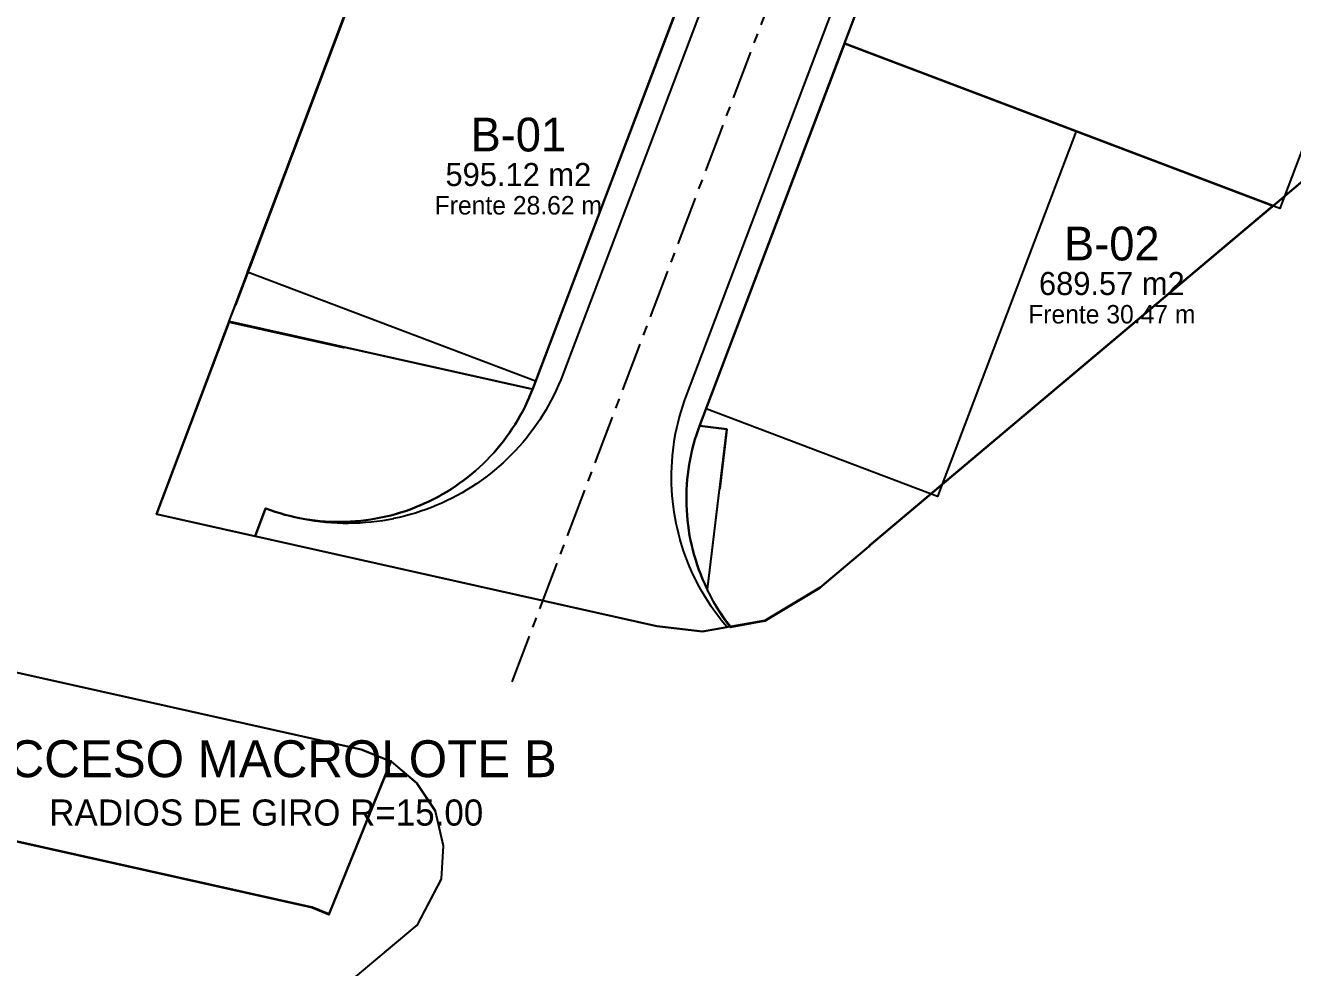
# Model space of a CAD drawing. Header units: metres. Extents: x 357856 to 358234, y 2285113 to 2285465.
# Drawn here: x 358038.5 to 358120.9, y 2285248.4 to 2285309.7 of the extents above; entities that cross this region are included whole.
import ezdxf
from ezdxf.enums import TextEntityAlignment as Align

# ---------------------------------------------------------------- set-up
doc = ezdxf.new("R2010")
doc.units = ezdxf.units.M
doc.linetypes.add('CENTER', pattern=[5.08, 3.175, -0.635, 0.635, -0.635])
for name, color, linetype in [('ACCESO', 1, 'Continuous'), ('BODEGA-HUELLA', 30, 'Continuous'), ('DONACION-AREA-VERDE', 3, 'Continuous'), ('LOTES', 2, 'Continuous'), ('POLIGONO', 5, 'Continuous'), ('TEXTO', 7, 'Continuous'), ('VIAL-ARROYO', 8, 'Continuous'), ('VIAL-DERECHO-VIA', 9, 'Continuous'), ('VIAL-EJE', 1, 'Continuous')]:
    doc.layers.add(name, color=color, linetype=linetype)

msp = doc.modelspace()

# ---------------------------------------------------------------- linework, layer by layer
at = {"layer": 'BODEGA-HUELLA'}
for points in [[(358102.384, 2285336.548), (358130.7, 2285325.818), (358120.07, 2285297.764), (358091.753, 2285308.495), (358102.384, 2285336.548)], [(358062.714, 2285319.499), (358081.467, 2285312.392), (358071.661, 2285286.516), (358052.908, 2285293.623), (358062.714, 2285319.499)], [(358091.753, 2285308.495), (358106.821, 2285302.785), (358097.812, 2285279.013), (358082.745, 2285284.723), (358091.753, 2285308.495)]]:
    msp.add_lwpolyline(points, close=True, dxfattribs=at)
at = {"layer": 'DONACION-AREA-VERDE'}
for points in [[(358047.004, 2285277.878), (358047.003, 2285277.877), (358047.003, 2285277.876), (358047.003, 2285277.875), (358047.003, 2285277.874), (358047.003, 2285277.873), (358047.004, 2285277.872), (358047.004, 2285277.871), (358047.004, 2285277.87), (358047.005, 2285277.869), (358047.006, 2285277.868), (358047.006, 2285277.867), (358047.007, 2285277.867), (358047.008, 2285277.866), (358047.009, 2285277.866), (358047.01, 2285277.865), (358047.011, 2285277.865), (358047.011, 2285277.865), (358047.011, 2285277.865), (358053.396, 2285276.438), (358053.397, 2285276.438), (358053.397, 2285276.438), (358053.398, 2285276.438), (358053.399, 2285276.438), (358053.4, 2285276.438), (358053.401, 2285276.438), (358053.402, 2285276.438), (358053.402, 2285276.439), (358053.403, 2285276.439), (358053.404, 2285276.439), (358053.405, 2285276.44), (358053.406, 2285276.441), (358053.406, 2285276.441), (358053.407, 2285276.442), (358053.407, 2285276.443), (358053.408, 2285276.444), (358053.408, 2285276.445), (358053.408, 2285276.445), (358053.408, 2285276.445), (358053.408, 2285276.446), (358053.409, 2285276.447), (358053.409, 2285276.447), (358054.087, 2285278.236), (358054.087, 2285278.237), (358054.087, 2285278.237), (358054.088, 2285278.238), (358054.088, 2285278.239), (358054.089, 2285278.24), (358054.09, 2285278.241), (358054.09, 2285278.241), (358054.091, 2285278.242), (358054.092, 2285278.242), (358054.093, 2285278.243), (358054.094, 2285278.243), (358054.095, 2285278.243), (358054.096, 2285278.243), (358054.097, 2285278.243), (358054.098, 2285278.243), (358054.099, 2285278.243), (358054.1, 2285278.243), (358054.1, 2285278.242), (358054.401, 2285278.133), (358054.401, 2285278.133), (358054.402, 2285278.132), (358054.402, 2285278.132), (358054.402, 2285278.132), (358054.402, 2285278.132), (358054.715, 2285278.027), (358054.715, 2285278.027), (358054.716, 2285278.027), (358054.716, 2285278.026), (358054.716, 2285278.026), (358054.716, 2285278.026), (358055.032, 2285277.928), (358055.032, 2285277.928), (358055.032, 2285277.928), (358055.032, 2285277.928), (358055.032, 2285277.928), (358055.032, 2285277.928), (358055.35, 2285277.838), (358055.351, 2285277.838), (358055.351, 2285277.838), (358055.351, 2285277.838), (358055.351, 2285277.838), (358055.351, 2285277.838), (358055.671, 2285277.755), (358055.671, 2285277.755), (358055.672, 2285277.755), (358055.672, 2285277.755), (358055.672, 2285277.755), (358055.672, 2285277.755), (358055.994, 2285277.681), (358055.994, 2285277.681), (358055.995, 2285277.681), (358055.995, 2285277.681), (358055.995, 2285277.681), (358055.995, 2285277.681), (358056.319, 2285277.614), (358056.319, 2285277.614), (358056.319, 2285277.614), (358056.319, 2285277.614), (358056.319, 2285277.614), (358056.319, 2285277.614), (358056.645, 2285277.555), (358056.645, 2285277.555), (358056.645, 2285277.555), (358056.645, 2285277.555), (358056.645, 2285277.555), (358056.645, 2285277.555), (358056.972, 2285277.505), (358056.972, 2285277.505), (358056.973, 2285277.505), (358056.973, 2285277.505), (358056.973, 2285277.505), (358056.973, 2285277.505), (358057.301, 2285277.462), (358057.301, 2285277.462), (358057.301, 2285277.462), (358057.301, 2285277.462), (358057.301, 2285277.462), (358057.301, 2285277.462), (358057.63, 2285277.427), (358057.63, 2285277.427), (358057.631, 2285277.427), (358057.631, 2285277.427), (358057.631, 2285277.427), (358057.631, 2285277.427), (358057.961, 2285277.401), (358057.961, 2285277.401), (358057.961, 2285277.401), (358057.961, 2285277.401), (358057.961, 2285277.401), (358057.961, 2285277.401), (358058.291, 2285277.383), (358058.292, 2285277.383), (358058.292, 2285277.383), (358058.292, 2285277.383), (358058.292, 2285277.383), (358058.292, 2285277.383), (358058.623, 2285277.372), (358058.623, 2285277.372), (358058.623, 2285277.372), (358058.623, 2285277.372), (358058.623, 2285277.372), (358058.623, 2285277.372), (358058.954, 2285277.37), (358058.954, 2285277.37), (358058.954, 2285277.37), (358058.954, 2285277.37), (358058.954, 2285277.37), (358058.955, 2285277.37), (358059.285, 2285277.376), (358059.285, 2285277.376), (358059.286, 2285277.376), (358059.286, 2285277.376), (358059.286, 2285277.376), (358059.286, 2285277.376), (358059.616, 2285277.39), (358059.616, 2285277.39), (358059.617, 2285277.39), (358059.617, 2285277.39), (358059.617, 2285277.39), (358059.617, 2285277.39), (358059.947, 2285277.413), (358059.947, 2285277.413), (358059.947, 2285277.413), (358059.947, 2285277.413), (358059.947, 2285277.413), (358059.947, 2285277.413), (358060.277, 2285277.443), (358060.277, 2285277.443), (358060.277, 2285277.443), (358060.277, 2285277.443), (358060.277, 2285277.443), (358060.277, 2285277.443), (358060.606, 2285277.482), (358060.606, 2285277.482), (358060.606, 2285277.482), (358060.606, 2285277.482), (358060.606, 2285277.482), (358060.606, 2285277.482), (358060.934, 2285277.528), (358060.934, 2285277.528), (358060.934, 2285277.528), (358060.934, 2285277.528), (358060.934, 2285277.528), (358060.934, 2285277.528), (358061.261, 2285277.583), (358061.261, 2285277.583), (358061.261, 2285277.583), (358061.261, 2285277.583), (358061.261, 2285277.583), (358061.261, 2285277.583), (358061.586, 2285277.645), (358061.586, 2285277.645), (358061.586, 2285277.645), (358061.587, 2285277.645), (358061.587, 2285277.645), (358061.587, 2285277.645), (358061.91, 2285277.716), (358061.91, 2285277.716), (358061.91, 2285277.716), (358061.91, 2285277.716), (358061.91, 2285277.716), (358061.91, 2285277.716), (358062.232, 2285277.794), (358062.232, 2285277.794), (358062.232, 2285277.794), (358062.232, 2285277.794), (358062.232, 2285277.794), (358062.232, 2285277.794), (358062.552, 2285277.881), (358062.552, 2285277.881), (358062.552, 2285277.881), (358062.552, 2285277.881), (358062.552, 2285277.881), (358062.552, 2285277.881), (358062.869, 2285277.975), (358062.869, 2285277.975), (358062.87, 2285277.975), (358062.87, 2285277.975), (358062.87, 2285277.975), (358062.87, 2285277.975), (358063.185, 2285278.077), (358063.185, 2285278.077), (358063.185, 2285278.077), (358063.185, 2285278.077), (358063.185, 2285278.077), (358063.185, 2285278.077), (358063.497, 2285278.186), (358063.497, 2285278.186), (358063.498, 2285278.186), (358063.498, 2285278.186), (358063.498, 2285278.186), (358063.498, 2285278.186), (358063.807, 2285278.304), (358063.807, 2285278.304), (358063.807, 2285278.304), (358063.808, 2285278.304), (358063.808, 2285278.304), (358063.808, 2285278.304), (358064.114, 2285278.428), (358064.114, 2285278.428), (358064.114, 2285278.429), (358064.114, 2285278.429), (358064.114, 2285278.429), (358064.115, 2285278.429), (358064.418, 2285278.561), (358064.418, 2285278.561), (358064.418, 2285278.561), (358064.418, 2285278.561), (358064.418, 2285278.561), (358064.418, 2285278.561), (358064.718, 2285278.7), (358064.718, 2285278.701), (358064.719, 2285278.701), (358064.719, 2285278.701), (358064.719, 2285278.701), (358064.719, 2285278.701), (358065.015, 2285278.848), (358065.015, 2285278.848), (358065.015, 2285278.848), (358065.015, 2285278.848), (358065.016, 2285278.848), (358065.016, 2285278.848), (358065.308, 2285279.002), (358065.308, 2285279.002), (358065.309, 2285279.002), (358065.309, 2285279.002), (358065.309, 2285279.002), (358065.309, 2285279.002), (358065.598, 2285279.163), (358065.598, 2285279.163), (358065.598, 2285279.164), (358065.598, 2285279.164), (358065.598, 2285279.164), (358065.598, 2285279.164), (358065.883, 2285279.332), (358065.883, 2285279.332), (358065.883, 2285279.332), (358065.883, 2285279.332), (358065.883, 2285279.332), (358065.883, 2285279.332), (358066.164, 2285279.507), (358066.164, 2285279.507), (358066.164, 2285279.508), (358066.164, 2285279.508), (358066.164, 2285279.508), (358066.164, 2285279.508), (358066.441, 2285279.69), (358066.441, 2285279.69), (358066.441, 2285279.69), (358066.441, 2285279.69), (358066.441, 2285279.69), (358066.441, 2285279.69), (358066.713, 2285279.879), (358066.713, 2285279.879), (358066.713, 2285279.879), (358066.713, 2285279.879), (358066.713, 2285279.879), (358066.713, 2285279.879), (358066.98, 2285280.074), (358066.98, 2285280.074), (358066.98, 2285280.075), (358066.98, 2285280.075), (358066.98, 2285280.075), (358066.981, 2285280.075), (358067.243, 2285280.277), (358067.243, 2285280.277), (358067.243, 2285280.277), (358067.243, 2285280.277), (358067.243, 2285280.277), (358067.243, 2285280.277), (358067.5, 2285280.485), (358067.5, 2285280.485), (358067.5, 2285280.485), (358067.5, 2285280.485), (358067.5, 2285280.485), (358067.5, 2285280.486), (358067.752, 2285280.7), (358067.752, 2285280.7), (358067.753, 2285280.7), (358067.753, 2285280.7), (358067.753, 2285280.7), (358067.753, 2285280.7), (358067.999, 2285280.921), (358067.999, 2285280.921), (358067.999, 2285280.921), (358068, 2285280.921), (358068, 2285280.921), (358068, 2285280.921), (358068.241, 2285281.148), (358068.241, 2285281.148), (358068.241, 2285281.148), (358068.241, 2285281.148), (358068.241, 2285281.148), (358068.241, 2285281.148), (358068.476, 2285281.381), (358068.476, 2285281.381), (358068.477, 2285281.381), (358068.477, 2285281.381), (358068.477, 2285281.381), (358068.477, 2285281.381), (358068.706, 2285281.619), (358068.706, 2285281.619), (358068.707, 2285281.619), (358068.707, 2285281.619), (358068.707, 2285281.619), (358068.707, 2285281.62), (358068.93, 2285281.863), (358068.93, 2285281.863), (358068.931, 2285281.863), (358068.931, 2285281.864), (358068.931, 2285281.864), (358068.931, 2285281.864), (358069.148, 2285282.113), (358069.148, 2285282.113), (358069.149, 2285282.113), (358069.149, 2285282.113), (358069.149, 2285282.113), (358069.149, 2285282.113), (358069.36, 2285282.367), (358069.36, 2285282.368), (358069.36, 2285282.368), (358069.361, 2285282.368), (358069.361, 2285282.368), (358069.361, 2285282.368), (358069.566, 2285282.627), (358069.566, 2285282.627), (358069.566, 2285282.628), (358069.566, 2285282.628), (358069.566, 2285282.628), (358069.566, 2285282.628), (358069.765, 2285282.892), (358069.765, 2285282.892), (358069.765, 2285282.893), (358069.765, 2285282.893), (358069.765, 2285282.893), (358069.765, 2285282.893), (358069.957, 2285283.162), (358069.957, 2285283.162), (358069.958, 2285283.162), (358069.958, 2285283.162), (358069.958, 2285283.162), (358069.958, 2285283.162), (358070.143, 2285283.436), (358070.143, 2285283.436), (358070.143, 2285283.437), (358070.143, 2285283.437), (358070.143, 2285283.437), (358070.143, 2285283.437), (358070.322, 2285283.715), (358070.322, 2285283.715), (358070.322, 2285283.715), (358070.322, 2285283.715), (358070.322, 2285283.715), (358070.323, 2285283.716), (358070.494, 2285283.998), (358070.494, 2285283.998), (358070.495, 2285283.998), (358070.495, 2285283.999), (358070.495, 2285283.999), (358070.495, 2285283.999), (358070.659, 2285284.285), (358070.66, 2285284.285), (358070.66, 2285284.286), (358070.66, 2285284.286), (358070.66, 2285284.286), (358070.66, 2285284.286), (358070.818, 2285284.577), (358070.818, 2285284.577), (358070.818, 2285284.577), (358070.818, 2285284.577), (358070.818, 2285284.577), (358070.818, 2285284.577), (358070.968, 2285284.872), (358070.968, 2285284.872), (358070.969, 2285284.872), (358070.969, 2285284.872), (358070.969, 2285284.872), (358070.969, 2285284.872), (358071.112, 2285285.17), (358071.112, 2285285.17), (358071.112, 2285285.171), (358071.112, 2285285.171), (358071.112, 2285285.171), (358071.112, 2285285.171), (358071.248, 2285285.472), (358071.248, 2285285.472), (358071.248, 2285285.473), (358071.248, 2285285.473), (358071.248, 2285285.473), (358071.248, 2285285.473), (358071.377, 2285285.778), (358071.377, 2285285.778), (358071.377, 2285285.778), (358071.377, 2285285.778), (358071.377, 2285285.778), (358071.377, 2285285.778), (358071.457, 2285285.981), (358071.457, 2285285.982), (358071.457, 2285285.982), (358071.458, 2285285.983), (358071.458, 2285285.984), (358071.458, 2285285.985), (358071.458, 2285285.986), (358071.458, 2285285.987), (358071.457, 2285285.988), (358071.457, 2285285.989), (358071.457, 2285285.99), (358071.456, 2285285.99), (358071.456, 2285285.991), (358071.455, 2285285.992), (358071.455, 2285285.993), (358071.454, 2285285.993), (358071.453, 2285285.994), (358071.452, 2285285.994), (358071.451, 2285285.995), (358071.45, 2285285.995), (358071.45, 2285285.995), (358071.45, 2285285.995), (358051.732, 2285290.401), (358051.732, 2285290.401), (358051.732, 2285290.401), (358051.731, 2285290.401), (358051.73, 2285290.401), (358051.729, 2285290.401), (358051.728, 2285290.401), (358051.727, 2285290.401), (358051.726, 2285290.4), (358051.725, 2285290.4), (358051.724, 2285290.399), (358051.724, 2285290.399), (358051.723, 2285290.398), (358051.722, 2285290.397), (358051.722, 2285290.397), (358051.721, 2285290.396), (358051.721, 2285290.395), (358051.721, 2285290.395), (358051.72, 2285290.394), (358047.004, 2285277.878), (358047.004, 2285277.878), (358047.004, 2285277.878)], [(358082.833, 2285272.965), (358082.833, 2285272.964), (358082.834, 2285272.963), (358082.834, 2285272.963), (358082.835, 2285272.962), (358082.836, 2285272.961), (358082.837, 2285272.961), (358082.838, 2285272.96), (358082.839, 2285272.96), (358082.84, 2285272.96), (358082.841, 2285272.96), (358082.842, 2285272.96), (358082.843, 2285272.96), (358082.844, 2285272.96), (358082.844, 2285272.96), (358082.845, 2285272.961), (358082.846, 2285272.961), (358082.847, 2285272.962), (358082.848, 2285272.962), (358082.849, 2285272.963), (358082.849, 2285272.964), (358082.85, 2285272.964), (358082.85, 2285272.965), (358082.851, 2285272.966), (358082.851, 2285272.967), (358082.851, 2285272.968), (358082.851, 2285272.968), (358082.851, 2285272.969), (358084.103, 2285283.397), (358084.103, 2285283.398), (358084.103, 2285283.398), (358084.103, 2285283.399), (358084.103, 2285283.4), (358084.103, 2285283.401), (358084.102, 2285283.402), (358084.102, 2285283.403), (358084.102, 2285283.404), (358084.101, 2285283.405), (358084.1, 2285283.405), (358084.1, 2285283.406), (358084.099, 2285283.407), (358084.098, 2285283.407), (358084.097, 2285283.408), (358084.096, 2285283.408), (358084.095, 2285283.408), (358084.095, 2285283.409), (358084.094, 2285283.409), (358084.094, 2285283.409), (358082.336, 2285283.62), (358082.335, 2285283.62), (358082.335, 2285283.62), (358082.334, 2285283.62), (358082.333, 2285283.62), (358082.332, 2285283.62), (358082.331, 2285283.619), (358082.331, 2285283.619), (358082.33, 2285283.619), (358082.329, 2285283.618), (358082.328, 2285283.617), (358082.327, 2285283.617), (358082.327, 2285283.616), (358082.326, 2285283.615), (358082.326, 2285283.614), (358082.325, 2285283.614), (358082.325, 2285283.613), (358082.325, 2285283.613), (358082.23, 2285283.352), (358082.23, 2285283.352), (358082.23, 2285283.352), (358082.23, 2285283.352), (358082.23, 2285283.352), (358082.23, 2285283.352), (358082.124, 2285283.038), (358082.124, 2285283.038), (358082.124, 2285283.038), (358082.124, 2285283.038), (358082.124, 2285283.038), (358082.124, 2285283.038), (358082.026, 2285282.722), (358082.026, 2285282.722), (358082.026, 2285282.721), (358082.026, 2285282.721), (358082.026, 2285282.721), (358082.026, 2285282.721), (358081.935, 2285282.403), (358081.935, 2285282.403), (358081.935, 2285282.403), (358081.935, 2285282.403), (358081.935, 2285282.403), (358081.935, 2285282.402), (358081.853, 2285282.082), (358081.853, 2285282.082), (358081.853, 2285282.082), (358081.853, 2285282.082), (358081.853, 2285282.082), (358081.853, 2285282.082), (358081.778, 2285281.759), (358081.778, 2285281.759), (358081.778, 2285281.759), (358081.778, 2285281.759), (358081.778, 2285281.759), (358081.778, 2285281.759), (358081.711, 2285281.435), (358081.711, 2285281.435), (358081.711, 2285281.434), (358081.711, 2285281.434), (358081.711, 2285281.434), (358081.711, 2285281.434), (358081.653, 2285281.109), (358081.653, 2285281.109), (358081.653, 2285281.108), (358081.653, 2285281.108), (358081.653, 2285281.108), (358081.653, 2285281.108), (358081.602, 2285280.781), (358081.602, 2285280.781), (358081.602, 2285280.781), (358081.602, 2285280.781), (358081.602, 2285280.781), (358081.602, 2285280.781), (358081.559, 2285280.453), (358081.559, 2285280.453), (358081.559, 2285280.452), (358081.559, 2285280.452), (358081.559, 2285280.452), (358081.559, 2285280.452), (358081.525, 2285280.123), (358081.525, 2285280.123), (358081.525, 2285280.123), (358081.525, 2285280.123), (358081.525, 2285280.123), (358081.525, 2285280.123), (358081.498, 2285279.793), (358081.498, 2285279.793), (358081.498, 2285279.792), (358081.498, 2285279.792), (358081.498, 2285279.792), (358081.498, 2285279.792), (358081.48, 2285279.462), (358081.48, 2285279.462), (358081.48, 2285279.462), (358081.48, 2285279.462), (358081.48, 2285279.462), (358081.48, 2285279.461), (358081.47, 2285279.131), (358081.47, 2285279.131), (358081.47, 2285279.13), (358081.47, 2285279.13), (358081.47, 2285279.13), (358081.47, 2285279.13), (358081.468, 2285278.8), (358081.468, 2285278.799), (358081.468, 2285278.799), (358081.468, 2285278.799), (358081.468, 2285278.799), (358081.468, 2285278.799), (358081.474, 2285278.468), (358081.474, 2285278.468), (358081.474, 2285278.468), (358081.474, 2285278.468), (358081.474, 2285278.468), (358081.474, 2285278.468), (358081.488, 2285278.137), (358081.488, 2285278.137), (358081.488, 2285278.137), (358081.488, 2285278.137), (358081.488, 2285278.137), (358081.488, 2285278.137), (358081.51, 2285277.807), (358081.51, 2285277.807), (358081.51, 2285277.806), (358081.51, 2285277.806), (358081.51, 2285277.806), (358081.51, 2285277.806), (358081.54, 2285277.477), (358081.54, 2285277.477), (358081.54, 2285277.476), (358081.54, 2285277.476), (358081.54, 2285277.476), (358081.54, 2285277.476), (358081.579, 2285277.148), (358081.579, 2285277.148), (358081.579, 2285277.147), (358081.579, 2285277.147), (358081.579, 2285277.147), (358081.579, 2285277.147), (358081.625, 2285276.82), (358081.625, 2285276.819), (358081.625, 2285276.819), (358081.625, 2285276.819), (358081.625, 2285276.819), (358081.625, 2285276.819), (358081.68, 2285276.493), (358081.68, 2285276.493), (358081.68, 2285276.492), (358081.68, 2285276.492), (358081.68, 2285276.492), (358081.68, 2285276.492), (358081.742, 2285276.167), (358081.742, 2285276.167), (358081.743, 2285276.167), (358081.743, 2285276.167), (358081.743, 2285276.167), (358081.743, 2285276.167), (358081.813, 2285275.844), (358081.813, 2285275.844), (358081.813, 2285275.843), (358081.813, 2285275.843), (358081.813, 2285275.843), (358081.813, 2285275.843), (358081.891, 2285275.522), (358081.891, 2285275.522), (358081.892, 2285275.521), (358081.892, 2285275.521), (358081.892, 2285275.521), (358081.892, 2285275.521), (358081.978, 2285275.202), (358081.978, 2285275.202), (358081.978, 2285275.202), (358081.978, 2285275.201), (358081.978, 2285275.201), (358081.978, 2285275.201), (358082.072, 2285274.884), (358082.072, 2285274.884), (358082.072, 2285274.884), (358082.072, 2285274.884), (358082.072, 2285274.884), (358082.072, 2285274.884), (358082.174, 2285274.569), (358082.174, 2285274.569), (358082.174, 2285274.569), (358082.174, 2285274.569), (358082.174, 2285274.568), (358082.174, 2285274.568), (358082.284, 2285274.256), (358082.284, 2285274.256), (358082.284, 2285274.256), (358082.284, 2285274.256), (358082.284, 2285274.256), (358082.284, 2285274.256), (358082.401, 2285273.946), (358082.401, 2285273.946), (358082.401, 2285273.946), (358082.401, 2285273.946), (358082.401, 2285273.946), (358082.401, 2285273.946), (358082.526, 2285273.639), (358082.526, 2285273.639), (358082.526, 2285273.639), (358082.526, 2285273.639), (358082.526, 2285273.639), (358082.526, 2285273.639), (358082.658, 2285273.336), (358082.658, 2285273.336), (358082.658, 2285273.335), (358082.658, 2285273.335), (358082.658, 2285273.335), (358082.658, 2285273.335), (358082.798, 2285273.035), (358082.798, 2285273.035), (358082.798, 2285273.035), (358082.798, 2285273.035), (358082.798, 2285273.035), (358082.798, 2285273.035), (358082.832, 2285272.965), (358082.833, 2285272.965), (358082.833, 2285272.965)]]:
    msp.add_lwpolyline(points, close=True, dxfattribs=at)
msp.add_lwpolyline([(357939.289, 2285278.589), (358057.097, 2285252.278), (358057.098, 2285252.278), (358057.098, 2285252.278), (358057.099, 2285252.277), (358057.099, 2285252.277), (358057.1, 2285252.277), (358058.213, 2285251.826), (358058.213, 2285251.826), (358058.213, 2285251.826), (358058.214, 2285251.825), (358058.215, 2285251.825), (358058.216, 2285251.825), (358058.217, 2285251.825), (358058.218, 2285251.825), (358058.219, 2285251.825), (358058.22, 2285251.826), (358058.221, 2285251.826), (358058.222, 2285251.827), (358058.223, 2285251.827), (358058.223, 2285251.828), (358058.224, 2285251.828), (358058.225, 2285251.829), (358058.225, 2285251.83), (358058.226, 2285251.831), (358058.226, 2285251.831), (358058.226, 2285251.832), (358062.255, 2285261.765), (358062.255, 2285261.765), (358062.255, 2285261.766), (358062.255, 2285261.767), (358062.255, 2285261.768), (358062.255, 2285261.769), (358062.255, 2285261.77), (358062.255, 2285261.771), (358062.255, 2285261.772), (358062.255, 2285261.772), (358062.254, 2285261.773), (358062.254, 2285261.774), (358062.253, 2285261.775), (358062.253, 2285261.776), (358062.252, 2285261.776), (358062.251, 2285261.777), (358062.25, 2285261.778), (358062.25, 2285261.778), (358062.249, 2285261.778), (358062.249, 2285261.778), (358060.31, 2285262.565), (358060.31, 2285262.565), (358060.309, 2285262.565), (358060.309, 2285262.565), (358060.308, 2285262.565), (358060.308, 2285262.565), (357941.63, 2285289.07)], dxfattribs=at)
at = {"layer": 'LOTES'}
for points in [[(358102.38, 2285336.539), (358091.757, 2285308.504), (358091.757, 2285308.504), (358091.756, 2285308.503), (358091.756, 2285308.502), (358091.756, 2285308.501), (358091.756, 2285308.5), (358091.756, 2285308.499), (358091.756, 2285308.498), (358091.756, 2285308.497), (358091.757, 2285308.496), (358091.757, 2285308.495), (358091.758, 2285308.495), (358091.758, 2285308.494), (358091.759, 2285308.493), (358091.76, 2285308.492), (358091.761, 2285308.492), (358091.761, 2285308.491), (358091.762, 2285308.491), (358119.623, 2285297.934), (358119.624, 2285297.933), (358119.624, 2285297.933), (358119.625, 2285297.933), (358119.626, 2285297.933), (358119.627, 2285297.933), (358119.628, 2285297.933), (358119.629, 2285297.933), (358119.63, 2285297.934), (358119.631, 2285297.934), (358119.632, 2285297.935), (358119.633, 2285297.935), (358137.836, 2285313.271)], [(358062.684, 2285319.489), (358052.127, 2285291.474), (358052.126, 2285291.472), (358052.125, 2285291.47), (358052.124, 2285291.469), (358052.123, 2285291.467), (358052.122, 2285291.466), (358052.12, 2285291.465), (358052.119, 2285291.463), (358052.117, 2285291.463), (358052.115, 2285291.462), (358052.113, 2285291.461), (358052.111, 2285291.461), (358052.111, 2285291.461), (358052.11, 2285291.461), (358052.11, 2285291.461), (358052.108, 2285291.46), (358052.106, 2285291.46), (358052.104, 2285291.459), (358052.103, 2285291.458), (358052.101, 2285291.457), (358052.099, 2285291.457), (358052.097, 2285291.456), (358052.096, 2285291.455), (358052.094, 2285291.453), (358052.093, 2285291.452), (358052.091, 2285291.451), (358052.09, 2285291.45), (358052.088, 2285291.448), (358052.087, 2285291.447), (358052.086, 2285291.445), (358052.085, 2285291.443), (358052.084, 2285291.442), (358052.083, 2285291.44), (358052.082, 2285291.438), (358052.082, 2285291.437), (358052.081, 2285291.437), (358052.081, 2285291.437), (358052.081, 2285291.436), (358052.081, 2285291.435), (358051.7, 2285290.425), (358051.7, 2285290.424), (358051.7, 2285290.424), (358051.699, 2285290.424), (358051.699, 2285290.423), (358051.699, 2285290.423), (358051.699, 2285290.423), (358051.699, 2285290.422), (358051.699, 2285290.421), (358051.698, 2285290.42), (358051.698, 2285290.42), (358051.698, 2285290.419), (358051.698, 2285290.417), (358051.697, 2285290.415), (358051.697, 2285290.413), (358051.697, 2285290.411), (358051.697, 2285290.409), (358051.697, 2285290.407), (358051.697, 2285290.405), (358051.698, 2285290.403), (358051.698, 2285290.401), (358051.699, 2285290.399), (358051.699, 2285290.397), (358051.7, 2285290.396), (358051.701, 2285290.394), (358051.701, 2285290.392), (358051.702, 2285290.39), (358051.703, 2285290.388), (358051.705, 2285290.387), (358051.706, 2285290.385), (358051.707, 2285290.384), (358051.708, 2285290.382), (358051.71, 2285290.381), (358051.711, 2285290.379), (358051.713, 2285290.378), (358051.715, 2285290.377), (358051.716, 2285290.376), (358051.718, 2285290.375), (358051.72, 2285290.374), (358051.722, 2285290.373), (358051.724, 2285290.372), (358051.724, 2285290.372), (358051.725, 2285290.372), (358051.725, 2285290.372), (358051.726, 2285290.372), (358051.726, 2285290.372), (358051.727, 2285290.371), (358051.727, 2285290.371), (358051.727, 2285290.371), (358051.728, 2285290.371), (358051.728, 2285290.371), (358051.728, 2285290.371), (358051.729, 2285290.371), (358059.161, 2285288.71), (358059.162, 2285288.71), (358059.163, 2285288.71), (358059.163, 2285288.71), (358059.164, 2285288.71), (358059.165, 2285288.71), (358059.166, 2285288.709), (358059.168, 2285288.709), (358059.17, 2285288.709), (358059.172, 2285288.709), (358059.174, 2285288.709), (358059.176, 2285288.709), (358059.178, 2285288.71), (358059.18, 2285288.71), (358059.182, 2285288.711), (358059.184, 2285288.711), (358059.185, 2285288.712), (358059.187, 2285288.713), (358059.189, 2285288.714), (358059.191, 2285288.715), (358059.192, 2285288.716), (358059.194, 2285288.717), (358059.195, 2285288.718), (358059.197, 2285288.719), (358059.198, 2285288.72), (358059.2, 2285288.722), (358059.201, 2285288.723), (358059.202, 2285288.725), (358059.203, 2285288.726), (358059.204, 2285288.728), (358059.205, 2285288.728), (358059.206, 2285288.731), (358059.207, 2285288.732), (358059.209, 2285288.734), (358059.21, 2285288.735), (358059.212, 2285288.736), (358059.214, 2285288.737), (358059.216, 2285288.738), (358059.217, 2285288.738), (358059.219, 2285288.739), (358059.221, 2285288.739), (358059.223, 2285288.739), (358059.225, 2285288.738), (358059.227, 2285288.738), (358059.23, 2285288.737), (358059.304, 2285288.709), (358059.306, 2285288.708), (358071.445, 2285285.996), (358071.447, 2285285.996), (358071.449, 2285285.996), (358071.451, 2285285.996), (358071.453, 2285285.996), (358071.455, 2285285.997), (358071.457, 2285285.997), (358071.458, 2285285.998), (358071.46, 2285285.999), (358071.462, 2285286), (358071.463, 2285286.002), (358071.465, 2285286.003), (358071.466, 2285286.005), (358071.467, 2285286.007), (358071.468, 2285286.008), (358071.498, 2285286.086), (358071.498, 2285286.086), (358081.46, 2285312.374)], [(358052.273, 2285241.332), (358063.963, 2285251.141), (358063.963, 2285251.141), (358063.963, 2285251.141), (358063.963, 2285251.141), (358063.964, 2285251.141), (358063.964, 2285251.142), (358063.964, 2285251.142), (358063.965, 2285251.142), (358063.965, 2285251.143), (358063.966, 2285251.143), (358063.966, 2285251.144), (358063.967, 2285251.144), (358063.968, 2285251.146), (358063.969, 2285251.147), (358063.97, 2285251.149), (358063.971, 2285251.15), (358063.971, 2285251.15), (358063.971, 2285251.15), (358063.972, 2285251.151), (358063.972, 2285251.152), (358063.972, 2285251.152), (358063.972, 2285251.152), (358063.972, 2285251.152), (358063.973, 2285251.153), (358063.973, 2285251.153), (358063.973, 2285251.153), (358065.538, 2285254.129), (358065.538, 2285254.129), (358065.538, 2285254.13), (358065.538, 2285254.13), (358065.538, 2285254.13), (358065.538, 2285254.13), (358065.539, 2285254.131), (358065.539, 2285254.131), (358065.539, 2285254.132), (358065.54, 2285254.133), (358065.54, 2285254.133), (358065.54, 2285254.134), (358065.541, 2285254.136), (358065.541, 2285254.138), (358065.542, 2285254.14), (358065.542, 2285254.141), (358065.542, 2285254.141), (358065.542, 2285254.142), (358065.542, 2285254.143), (358065.542, 2285254.144), (358065.542, 2285254.144), (358065.542, 2285254.144), (358065.542, 2285254.145), (358065.542, 2285254.145), (358065.542, 2285254.145), (358065.542, 2285254.146), (358065.674, 2285256.287), (358065.674, 2285256.287), (358065.674, 2285256.288), (358065.674, 2285256.288), (358065.674, 2285256.288), (358065.674, 2285256.288), (358065.674, 2285256.289), (358065.674, 2285256.29), (358065.674, 2285256.291), (358065.674, 2285256.291), (358065.674, 2285256.291), (358065.674, 2285256.292), (358065.674, 2285256.294), (358065.674, 2285256.295), (358065.674, 2285256.295), (358065.674, 2285256.296), (358065.674, 2285256.297), (358065.673, 2285256.297), (358065.673, 2285256.298), (358065.673, 2285256.298), (358065.673, 2285256.298), (358065.673, 2285256.298), (358065.673, 2285256.299), (358065.673, 2285256.299), (358065.149, 2285258.561), (358065.149, 2285258.561), (358065.149, 2285258.561), (358065.149, 2285258.561), (358065.149, 2285258.562), (358065.149, 2285258.562), (358065.149, 2285258.562), (358065.148, 2285258.563), (358065.148, 2285258.564), (358065.148, 2285258.564), (358065.148, 2285258.564), (358065.148, 2285258.565), (358065.147, 2285258.567), (358065.146, 2285258.569), (358065.146, 2285258.57), (358065.145, 2285258.571), (358065.145, 2285258.571), (358065.145, 2285258.572), (358065.144, 2285258.572), (358065.144, 2285258.573), (358065.144, 2285258.573), (358065.144, 2285258.573), (358065.144, 2285258.574), (358065.144, 2285258.574), (358065.143, 2285258.574), (358065.143, 2285258.574), (358063.953, 2285260.359), (358063.953, 2285260.359), (358063.953, 2285260.36), (358063.953, 2285260.36), (358063.953, 2285260.36), (358063.952, 2285260.36), (358063.952, 2285260.361), (358063.952, 2285260.361), (358063.951, 2285260.362), (358063.951, 2285260.362), (358063.951, 2285260.362), (358063.95, 2285260.363), (358063.949, 2285260.365), (358063.948, 2285260.365), (358063.948, 2285260.365), (358063.948, 2285260.366), (358063.947, 2285260.366), (358063.947, 2285260.367), (358063.947, 2285260.367), (358063.946, 2285260.367), (358063.946, 2285260.367), (358063.946, 2285260.367), (358063.946, 2285260.368), (358063.946, 2285260.368), (358062.289, 2285261.788), (358062.289, 2285261.788), (358062.288, 2285261.788), (358062.288, 2285261.789), (358062.288, 2285261.789), (358062.288, 2285261.789), (358062.287, 2285261.789), (358062.287, 2285261.79), (358062.286, 2285261.79), (358062.285, 2285261.791), (358062.285, 2285261.791), (358062.284, 2285261.791), (358062.283, 2285261.792), (358062.281, 2285261.793), (358062.279, 2285261.794), (358062.277, 2285261.795), (358062.276, 2285261.796), (358062.274, 2285261.796), (358062.272, 2285261.797), (358062.27, 2285261.797), (358062.268, 2285261.797), (358062.266, 2285261.798), (358062.264, 2285261.798), (358062.262, 2285261.798), (358062.26, 2285261.798), (358062.258, 2285261.798), (358062.256, 2285261.797), (358062.254, 2285261.797), (358062.252, 2285261.796), (358062.25, 2285261.796), (358062.248, 2285261.795), (358062.246, 2285261.794), (358062.245, 2285261.794), (358062.243, 2285261.793), (358062.241, 2285261.792), (358062.239, 2285261.791), (358062.238, 2285261.789), (358062.236, 2285261.788), (358062.235, 2285261.787), (358062.233, 2285261.785), (358062.232, 2285261.784), (358062.231, 2285261.782), (358062.23, 2285261.781), (358062.229, 2285261.779), (358062.228, 2285261.777), (358062.227, 2285261.776), (358062.227, 2285261.776), (358062.227, 2285261.776), (358062.226, 2285261.775), (358062.226, 2285261.774), (358062.226, 2285261.774), (358062.226, 2285261.774), (358062.226, 2285261.774), (358062.226, 2285261.773), (358062.225, 2285261.773), (358062.225, 2285261.773), (358058.213, 2285251.88), (358058.212, 2285251.878), (358058.211, 2285251.876), (358058.21, 2285251.875), (358058.209, 2285251.873), (358058.207, 2285251.872), (358058.206, 2285251.871), (358058.204, 2285251.87), (358058.202, 2285251.869), (358058.2, 2285251.868), (358058.199, 2285251.868), (358058.197, 2285251.867), (358058.195, 2285251.867), (358058.193, 2285251.867), (358058.191, 2285251.868), (358058.189, 2285251.868), (358058.187, 2285251.869), (358057.111, 2285252.305), (358057.111, 2285252.305), (358057.111, 2285252.305), (358057.111, 2285252.305), (358057.11, 2285252.305), (358057.11, 2285252.305), (358057.11, 2285252.305), (358057.11, 2285252.306), (358057.109, 2285252.306), (358057.109, 2285252.306), (358057.109, 2285252.306), (358057.108, 2285252.306), (358057.108, 2285252.306), (358057.108, 2285252.306), (358057.108, 2285252.306), (358057.108, 2285252.306), (358057.107, 2285252.306), (358057.107, 2285252.306), (358057.107, 2285252.307), (358057.107, 2285252.307), (358057.106, 2285252.307), (358057.106, 2285252.307), (358057.106, 2285252.307), (358057.106, 2285252.307), (358057.105, 2285252.307), (358057.105, 2285252.307), (358057.105, 2285252.307), (358057.105, 2285252.307), (358057.104, 2285252.307), (358057.104, 2285252.307), (358057.104, 2285252.307), (358057.104, 2285252.307), (357975.214, 2285270.596)]]:
    msp.add_lwpolyline(points, dxfattribs=at)
msp.add_lwpolyline([(358084.344, 2285270.529), (358084.345, 2285270.529), (358084.345, 2285270.529), (358084.345, 2285270.529), (358084.345, 2285270.529), (358084.346, 2285270.529), (358084.346, 2285270.529), (358084.346, 2285270.529), (358086.58, 2285270.923), (358086.58, 2285270.923), (358086.58, 2285270.924), (358086.581, 2285270.924), (358086.581, 2285270.924), (358086.581, 2285270.924), (358086.581, 2285270.924), (358086.582, 2285270.924), (358086.583, 2285270.924), (358086.583, 2285270.924), (358086.584, 2285270.924), (358086.585, 2285270.925), (358086.586, 2285270.925), (358086.588, 2285270.926), (358086.59, 2285270.926), (358086.591, 2285270.927), (358086.591, 2285270.927), (358086.591, 2285270.927), (358086.592, 2285270.928), (358086.593, 2285270.928), (358086.593, 2285270.928), (358086.593, 2285270.928), (358086.593, 2285270.928), (358086.593, 2285270.928), (358086.594, 2285270.929), (358086.594, 2285270.929), (358090.167, 2285273.073), (358090.168, 2285273.073), (358090.168, 2285273.073), (358090.168, 2285273.073), (358090.168, 2285273.073), (358090.168, 2285273.073), (358090.168, 2285273.073), (358090.169, 2285273.074), (358090.17, 2285273.074), (358090.17, 2285273.075), (358090.17, 2285273.075), (358090.171, 2285273.075), (358090.171, 2285273.075), (358090.172, 2285273.076), (358090.172, 2285273.076), (358090.172, 2285273.076), (358090.172, 2285273.076), (358090.173, 2285273.076), (358090.173, 2285273.077), (358090.173, 2285273.077), (358093.368, 2285275.769), (358093.369, 2285275.769), (358093.37, 2285275.77), (358093.37, 2285275.77), (358093.37, 2285275.77), (358093.371, 2285275.771), (358093.372, 2285275.772), (358093.374, 2285275.774), (358093.375, 2285275.775), (358093.376, 2285275.777), (358093.377, 2285275.779), (358093.378, 2285275.78), (358093.379, 2285275.782), (358093.38, 2285275.784), (358093.38, 2285275.786), (358093.381, 2285275.788), (358093.382, 2285275.79), (358093.382, 2285275.792), (358093.382, 2285275.794), (358093.383, 2285275.795), (358093.383, 2285275.797), (358093.383, 2285275.799), (358093.383, 2285275.801), (358093.383, 2285275.803), (358093.382, 2285275.805), (358093.382, 2285275.806), (358093.382, 2285275.809), (358093.382, 2285275.811), (358093.382, 2285275.812), (358093.382, 2285275.814), (358093.383, 2285275.816), (358093.384, 2285275.818), (358093.384, 2285275.82), (358093.385, 2285275.821), (358093.386, 2285275.823), (358093.388, 2285275.824), (358093.389, 2285275.826), (358119.602, 2285297.91), (358119.604, 2285297.911), (358119.605, 2285297.912), (358119.606, 2285297.914), (358119.607, 2285297.916), (358119.608, 2285297.917), (358119.608, 2285297.919), (358119.609, 2285297.921), (358119.609, 2285297.923), (358119.609, 2285297.925), (358119.609, 2285297.927), (358119.609, 2285297.929), (358119.608, 2285297.931), (358119.607, 2285297.933), (358119.607, 2285297.935), (358119.606, 2285297.936), (358119.604, 2285297.938), (358119.603, 2285297.939), (358119.601, 2285297.941), (358119.6, 2285297.942), (358119.598, 2285297.943), (358119.596, 2285297.944), (358091.772, 2285308.487), (358091.77, 2285308.488), (358091.768, 2285308.488), (358091.766, 2285308.489), (358091.764, 2285308.489), (358091.762, 2285308.489), (358091.76, 2285308.488), (358091.758, 2285308.488), (358091.756, 2285308.487), (358091.755, 2285308.486), (358091.753, 2285308.485), (358091.751, 2285308.484), (358091.75, 2285308.482), (358091.749, 2285308.481), (358091.748, 2285308.479), (358091.747, 2285308.478), (358091.746, 2285308.476), (358082.343, 2285283.663), (358082.343, 2285283.663), (358082.336, 2285283.644), (358082.336, 2285283.642), (358082.335, 2285283.64), (358082.335, 2285283.638), (358082.335, 2285283.636), (358082.335, 2285283.635), (358082.336, 2285283.633), (358082.336, 2285283.631), (358082.337, 2285283.629), (358082.338, 2285283.627), (358082.339, 2285283.625), (358082.341, 2285283.624), (358082.342, 2285283.622), (358082.344, 2285283.621), (358082.345, 2285283.62), (358082.347, 2285283.619), (358082.349, 2285283.619), (358082.351, 2285283.618), (358082.353, 2285283.618), (358084.084, 2285283.41), (358084.086, 2285283.41), (358084.088, 2285283.409), (358084.09, 2285283.408), (358084.092, 2285283.407), (358084.093, 2285283.406), (358084.095, 2285283.405), (358084.096, 2285283.404), (358084.097, 2285283.402), (358084.099, 2285283.401), (358084.1, 2285283.399), (358084.1, 2285283.397), (358084.101, 2285283.395), (358084.101, 2285283.394), (358084.102, 2285283.392), (358084.102, 2285283.39), (358084.102, 2285283.387), (358083.639, 2285279.529), (358083.638, 2285279.527), (358083.638, 2285279.525), (358083.637, 2285279.523), (358083.636, 2285279.521), (358083.635, 2285279.52), (358083.634, 2285279.518), (358083.633, 2285279.517), (358083.631, 2285279.516), (358083.63, 2285279.514), (358083.628, 2285279.513), (358083.626, 2285279.512), (358083.626, 2285279.512), (358083.624, 2285279.511), (358083.622, 2285279.51), (358083.621, 2285279.509), (358083.619, 2285279.508), (358083.617, 2285279.507), (358083.616, 2285279.506), (358083.614, 2285279.504), (358083.613, 2285279.503), (358083.612, 2285279.501), (358083.61, 2285279.5), (358083.609, 2285279.498), (358083.608, 2285279.496), (358083.607, 2285279.495), (358083.606, 2285279.493), (358083.605, 2285279.491), (358083.605, 2285279.489), (358083.604, 2285279.487), (358083.603, 2285279.485), (358083.603, 2285279.483), (358083.603, 2285279.482), (358083.603, 2285279.482), (358083.603, 2285279.482), (358083.603, 2285279.481), (358083.602, 2285279.48), (358082.823, 2285272.987), (358082.823, 2285272.985), (358082.823, 2285272.983), (358082.822, 2285272.982), (358082.821, 2285272.98), (358082.82, 2285272.978), (358082.819, 2285272.977), (358082.818, 2285272.976), (358082.817, 2285272.974), (358082.816, 2285272.972), (358082.815, 2285272.971), (358082.814, 2285272.969), (358082.813, 2285272.967), (358082.813, 2285272.965), (358082.812, 2285272.964), (358082.811, 2285272.962), (358082.811, 2285272.96), (358082.811, 2285272.958), (358082.81, 2285272.956), (358082.81, 2285272.954), (358082.81, 2285272.952), (358082.81, 2285272.95), (358082.81, 2285272.948), (358082.811, 2285272.946), (358082.811, 2285272.944), (358082.811, 2285272.942), (358082.812, 2285272.94), (358082.813, 2285272.939), (358082.813, 2285272.938), (358082.813, 2285272.937), (358082.813, 2285272.937), (358082.813, 2285272.936), (358082.814, 2285272.935), (358082.814, 2285272.935), (358082.814, 2285272.935), (358082.814, 2285272.935), (358082.814, 2285272.934), (358082.814, 2285272.934), (358082.815, 2285272.934), (358082.918, 2285272.725), (358082.918, 2285272.725), (358082.918, 2285272.725), (358082.918, 2285272.724), (358082.918, 2285272.724), (358082.918, 2285272.724), (358083.073, 2285272.431), (358083.073, 2285272.431), (358083.073, 2285272.431), (358083.073, 2285272.431), (358083.073, 2285272.43), (358083.073, 2285272.43), (358083.234, 2285272.141), (358083.234, 2285272.141), (358083.235, 2285272.141), (358083.235, 2285272.141), (358083.235, 2285272.141), (358083.235, 2285272.14), (358083.403, 2285271.855), (358083.403, 2285271.855), (358083.404, 2285271.855), (358083.404, 2285271.855), (358083.404, 2285271.855), (358083.404, 2285271.854), (358083.579, 2285271.574), (358083.579, 2285271.574), (358083.579, 2285271.573), (358083.58, 2285271.573), (358083.58, 2285271.573), (358083.58, 2285271.573), (358083.762, 2285271.296), (358083.762, 2285271.296), (358083.762, 2285271.296), (358083.762, 2285271.296), (358083.762, 2285271.296), (358083.762, 2285271.296), (358083.951, 2285271.024), (358083.951, 2285271.024), (358083.952, 2285271.023), (358083.952, 2285271.023), (358083.952, 2285271.023), (358083.952, 2285271.023), (358084.147, 2285270.756), (358084.147, 2285270.756), (358084.148, 2285270.755), (358084.148, 2285270.755), (358084.148, 2285270.755), (358084.148, 2285270.755), (358084.299, 2285270.559), (358084.3, 2285270.557), (358084.301, 2285270.556), (358084.302, 2285270.553), (358084.302, 2285270.553), (358084.303, 2285270.552), (358084.304, 2285270.55), (358084.305, 2285270.548), (358084.306, 2285270.547), (358084.307, 2285270.545), (358084.308, 2285270.543), (358084.309, 2285270.542), (358084.311, 2285270.54), (358084.312, 2285270.539), (358084.314, 2285270.538), (358084.315, 2285270.537), (358084.317, 2285270.535), (358084.319, 2285270.534), (358084.32, 2285270.533), (358084.322, 2285270.533), (358084.324, 2285270.532), (358084.326, 2285270.531), (358084.328, 2285270.53), (358084.329, 2285270.53), (358084.331, 2285270.529), (358084.333, 2285270.529), (358084.335, 2285270.529), (358084.337, 2285270.529), (358084.339, 2285270.529), (358084.341, 2285270.529), (358084.342, 2285270.529), (358084.342, 2285270.529), (358084.343, 2285270.529), (358084.344, 2285270.529)], close=True, dxfattribs=at)
at = {"layer": 'POLIGONO'}
for points in [[(358047, 2285277.867), (358117.571, 2285465.139), (358234.036, 2285439.152), (358207.334, 2285382.172), (358137.836, 2285313.271), (358090.153, 2285273.099), (358086.577, 2285270.953), (358082.524, 2285270.238), (358079.543, 2285270.596), (358047, 2285277.867)], [(357879.275, 2285124.569), (357941.62, 2285289.073), (358060.309, 2285262.565), (358062.258, 2285261.775), (358063.927, 2285260.344), (358065.119, 2285258.556), (358065.644, 2285256.291), (358065.512, 2285254.145), (358063.945, 2285251.165), (357910.507, 2285122.423), (357905.462, 2285119.92), (357901.328, 2285119.682), (357879.275, 2285124.569)]]:
    msp.add_lwpolyline(points, close=True, dxfattribs=at)
at = {"layer": 'VIAL-ARROYO'}
msp.add_lwpolyline([(358125.392, 2285424.074), (358073.432, 2285286.957), (358073.432, 2285286.957), (358073.298, 2285286.615), (358073.298, 2285286.615), (358073.155, 2285286.276), (358073.155, 2285286.275), (358073.003, 2285285.94), (358073.003, 2285285.94), (358072.844, 2285285.608), (358072.844, 2285285.608), (358072.676, 2285285.281), (358072.676, 2285285.28), (358072.501, 2285284.957), (358072.501, 2285284.957), (358072.317, 2285284.638), (358072.317, 2285284.637), (358072.126, 2285284.323), (358072.126, 2285284.323), (358071.927, 2285284.013), (358071.927, 2285284.013), (358071.721, 2285283.709), (358071.72, 2285283.708), (358071.507, 2285283.409), (358071.507, 2285283.409), (358071.286, 2285283.115), (358071.285, 2285283.114), (358071.057, 2285282.826), (358071.057, 2285282.826), (358070.822, 2285282.543), (358070.822, 2285282.543), (358070.58, 2285282.266), (358070.579, 2285282.265), (358070.331, 2285281.994), (358070.331, 2285281.994), (358070.075, 2285281.729), (358070.075, 2285281.729), (358069.813, 2285281.471), (358069.813, 2285281.47), (358069.545, 2285281.219), (358069.545, 2285281.218), (358069.271, 2285280.973), (358069.27, 2285280.973), (358068.99, 2285280.734), (358068.99, 2285280.734), (358068.704, 2285280.503), (358068.704, 2285280.502), (358068.413, 2285280.278), (358068.412, 2285280.278), (358068.116, 2285280.06), (358068.115, 2285280.06), (358067.813, 2285279.85), (358067.813, 2285279.85), (358067.506, 2285279.648), (358067.506, 2285279.648), (358067.194, 2285279.453), (358067.193, 2285279.453), (358066.877, 2285279.266), (358066.876, 2285279.265), (358066.555, 2285279.086), (358066.555, 2285279.086), (358066.229, 2285278.915), (358066.229, 2285278.914), (358065.9, 2285278.751), (358065.899, 2285278.751), (358065.566, 2285278.596), (358065.565, 2285278.596), (358065.228, 2285278.449), (358065.228, 2285278.449), (358064.887, 2285278.31), (358064.887, 2285278.31), (358064.543, 2285278.18), (358064.543, 2285278.18), (358064.196, 2285278.058), (358064.195, 2285278.058), (358063.845, 2285277.945), (358063.845, 2285277.945), (358063.492, 2285277.84), (358063.492, 2285277.84), (358063.137, 2285277.744), (358063.137, 2285277.744), (358062.779, 2285277.657), (358062.779, 2285277.657), (358062.42, 2285277.579), (358062.419, 2285277.578), (358062.058, 2285277.509), (358062.058, 2285277.509), (358061.695, 2285277.448), (358061.695, 2285277.448), (358061.33, 2285277.397), (358061.33, 2285277.397), (358060.965, 2285277.354), (358060.964, 2285277.354), (358060.598, 2285277.32), (358060.598, 2285277.32), (358060.231, 2285277.295), (358060.23, 2285277.295), (358059.863, 2285277.28), (358059.863, 2285277.28), (358059.495, 2285277.273), (358059.495, 2285277.273), (358059.127, 2285277.275), (358059.126, 2285277.275), (358058.759, 2285277.287), (358058.758, 2285277.287), (358058.391, 2285277.307), (358058.391, 2285277.307), (358058.024, 2285277.336), (358058.024, 2285277.336), (358057.658, 2285277.375), (358057.658, 2285277.375), (358057.293, 2285277.422), (358057.293, 2285277.422), (358056.929, 2285277.479), (358056.929, 2285277.479), (358056.567, 2285277.544), (358056.567, 2285277.544), (358056.206, 2285277.618), (358056.206, 2285277.618), (358055.848, 2285277.701), (358055.847, 2285277.701), (358055.491, 2285277.793), (358055.491, 2285277.793), (358055.137, 2285277.893), (358055.137, 2285277.893), (358054.785, 2285278.002), (358054.785, 2285278.002), (358054.436, 2285278.12), (358054.436, 2285278.12), (358054.402, 2285278.132), (358054.402, 2285278.132), (358054.1, 2285278.243), (358054.099, 2285278.243), (358054.098, 2285278.243), (358054.097, 2285278.243), (358054.096, 2285278.243), (358054.095, 2285278.243), (358054.094, 2285278.243), (358054.093, 2285278.243), (358054.092, 2285278.242), (358054.091, 2285278.242), (358054.09, 2285278.241), (358054.09, 2285278.241), (358054.089, 2285278.24), (358054.088, 2285278.239), (358054.088, 2285278.239), (358054.087, 2285278.238), (358054.087, 2285278.237), (358053.409, 2285276.447), (358053.408, 2285276.446), (358053.408, 2285276.446), (358053.408, 2285276.445), (358053.408, 2285276.444), (358053.408, 2285276.443), (358053.408, 2285276.442), (358053.408, 2285276.441), (358053.409, 2285276.44), (358053.409, 2285276.439), (358053.41, 2285276.438), (358053.41, 2285276.437), (358053.411, 2285276.437), (358053.411, 2285276.436), (358053.412, 2285276.435), (358053.413, 2285276.435), (358053.414, 2285276.434), (358053.415, 2285276.434), (358053.416, 2285276.434), (358079.543, 2285270.596), (358079.544, 2285270.596), (358082.522, 2285270.238), (358082.523, 2285270.238), (358082.524, 2285270.238), (358082.525, 2285270.238), (358084.095, 2285270.515), (358084.096, 2285270.516), (358084.097, 2285270.516), (358084.098, 2285270.516), (358084.099, 2285270.517), (358084.1, 2285270.518), (358084.101, 2285270.518), (358084.101, 2285270.519), (358084.102, 2285270.52), (358084.103, 2285270.521), (358084.103, 2285270.521), (358084.103, 2285270.522), (358084.104, 2285270.523), (358084.104, 2285270.524), (358084.104, 2285270.525), (358084.104, 2285270.526), (358084.104, 2285270.527), (358084.103, 2285270.528), (358084.103, 2285270.529), (358084.102, 2285270.53), (358084.102, 2285270.531), (358084.101, 2285270.532), (358083.96, 2285270.697), (358083.96, 2285270.698), (358083.729, 2285270.983), (358083.728, 2285270.984), (358083.504, 2285271.275), (358083.504, 2285271.275), (358083.287, 2285271.572), (358083.286, 2285271.572), (358083.077, 2285271.874), (358083.076, 2285271.875), (358082.874, 2285272.182), (358082.874, 2285272.182), (358082.679, 2285272.494), (358082.679, 2285272.494), (358082.492, 2285272.811), (358082.492, 2285272.811), (358082.312, 2285273.132), (358082.312, 2285273.133), (358082.141, 2285273.458), (358082.141, 2285273.459), (358081.977, 2285273.788), (358081.977, 2285273.788), (358081.822, 2285274.122), (358081.822, 2285274.122), (358081.675, 2285274.459), (358081.675, 2285274.46), (358081.536, 2285274.8), (358081.536, 2285274.801), (358081.406, 2285275.145), (358081.406, 2285275.145), (358081.284, 2285275.492), (358081.284, 2285275.492), (358081.171, 2285275.842), (358081.171, 2285275.843), (358081.066, 2285276.195), (358081.066, 2285276.196), (358080.97, 2285276.551), (358080.97, 2285276.551), (358080.883, 2285276.908), (358080.883, 2285276.909), (358080.805, 2285277.268), (358080.805, 2285277.269), (358080.735, 2285277.63), (358080.735, 2285277.63), (358080.675, 2285277.993), (358080.674, 2285277.993), (358080.623, 2285278.357), (358080.623, 2285278.358), (358080.58, 2285278.723), (358080.58, 2285278.723), (358080.546, 2285279.09), (358080.546, 2285279.09), (358080.522, 2285279.457), (358080.522, 2285279.457), (358080.506, 2285279.825), (358080.506, 2285279.825), (358080.499, 2285280.193), (358080.499, 2285280.193), (358080.501, 2285280.561), (358080.501, 2285280.561), (358080.513, 2285280.929), (358080.513, 2285280.929), (358080.533, 2285281.296), (358080.533, 2285281.297), (358080.563, 2285281.663), (358080.563, 2285281.664), (358080.601, 2285282.03), (358080.601, 2285282.03), (358080.648, 2285282.395), (358080.648, 2285282.395), (358080.705, 2285282.758), (358080.705, 2285282.759), (358080.77, 2285283.121), (358080.77, 2285283.121), (358080.844, 2285283.481), (358080.844, 2285283.482), (358080.927, 2285283.84), (358080.927, 2285283.84), (358081.019, 2285284.197), (358081.019, 2285284.197), (358081.119, 2285284.551), (358081.119, 2285284.551), (358081.228, 2285284.902), (358081.228, 2285284.903), (358081.346, 2285285.251), (358081.346, 2285285.252), (358081.472, 2285285.597), (358081.472, 2285285.597), (358128.166, 2285408.819)], dxfattribs=at)
at = {"layer": 'VIAL-DERECHO-VIA'}
msp.add_lwpolyline([(358123.989, 2285424.606), (358071.498, 2285286.086), (358071.498, 2285286.086), (358071.377, 2285285.778), (358071.377, 2285285.778), (358071.248, 2285285.473), (358071.248, 2285285.472), (358071.112, 2285285.171), (358071.112, 2285285.17), (358070.969, 2285284.872), (358070.968, 2285284.872), (358070.818, 2285284.577), (358070.818, 2285284.577), (358070.66, 2285284.286), (358070.66, 2285284.286), (358070.495, 2285283.999), (358070.494, 2285283.998), (358070.322, 2285283.715), (358070.322, 2285283.715), (358070.143, 2285283.437), (358070.143, 2285283.436), (358069.958, 2285283.162), (358069.957, 2285283.162), (358069.765, 2285282.893), (358069.765, 2285282.892), (358069.566, 2285282.628), (358069.566, 2285282.628), (358069.361, 2285282.368), (358069.36, 2285282.368), (358069.149, 2285282.113), (358069.149, 2285282.113), (358068.931, 2285281.864), (358068.931, 2285281.863), (358068.707, 2285281.62), (358068.706, 2285281.619), (358068.477, 2285281.381), (358068.477, 2285281.381), (358068.241, 2285281.148), (358068.241, 2285281.148), (358068, 2285280.921), (358067.999, 2285280.921), (358067.753, 2285280.7), (358067.752, 2285280.7), (358067.5, 2285280.485), (358067.5, 2285280.485), (358067.243, 2285280.277), (358067.243, 2285280.277), (358066.98, 2285280.075), (358066.98, 2285280.075), (358066.713, 2285279.879), (358066.713, 2285279.879), (358066.441, 2285279.69), (358066.441, 2285279.69), (358066.164, 2285279.508), (358066.164, 2285279.507), (358065.883, 2285279.332), (358065.883, 2285279.332), (358065.598, 2285279.164), (358065.598, 2285279.163), (358065.309, 2285279.002), (358065.308, 2285279.002), (358065.016, 2285278.848), (358065.015, 2285278.848), (358064.719, 2285278.701), (358064.718, 2285278.701), (358064.418, 2285278.561), (358064.418, 2285278.561), (358064.115, 2285278.429), (358064.114, 2285278.428), (358063.808, 2285278.304), (358063.807, 2285278.304), (358063.498, 2285278.186), (358063.497, 2285278.186), (358063.185, 2285278.077), (358063.185, 2285278.077), (358062.87, 2285277.975), (358062.869, 2285277.975), (358062.552, 2285277.881), (358062.552, 2285277.881), (358062.232, 2285277.794), (358062.232, 2285277.794), (358061.91, 2285277.716), (358061.91, 2285277.716), (358061.587, 2285277.645), (358061.586, 2285277.645), (358061.261, 2285277.583), (358061.261, 2285277.583), (358060.934, 2285277.528), (358060.934, 2285277.528), (358060.606, 2285277.482), (358060.606, 2285277.482), (358060.277, 2285277.443), (358060.277, 2285277.443), (358059.947, 2285277.413), (358059.947, 2285277.413), (358059.617, 2285277.39), (358059.616, 2285277.39), (358059.286, 2285277.376), (358059.285, 2285277.376), (358058.954, 2285277.37), (358058.954, 2285277.37), (358058.623, 2285277.372), (358058.623, 2285277.372), (358058.292, 2285277.383), (358058.292, 2285277.383), (358057.961, 2285277.401), (358057.961, 2285277.401), (358057.631, 2285277.427), (358057.631, 2285277.427), (358057.301, 2285277.462), (358057.301, 2285277.462), (358056.973, 2285277.505), (358056.972, 2285277.505), (358056.645, 2285277.555), (358056.645, 2285277.555), (358056.319, 2285277.614), (358056.319, 2285277.614), (358055.995, 2285277.681), (358055.994, 2285277.681), (358055.672, 2285277.755), (358055.672, 2285277.755), (358055.351, 2285277.838), (358055.351, 2285277.838), (358055.032, 2285277.928), (358055.032, 2285277.928), (358054.716, 2285278.026), (358054.715, 2285278.027), (358054.402, 2285278.132), (358054.402, 2285278.132), (358054.1, 2285278.243), (358054.099, 2285278.243), (358054.098, 2285278.243), (358054.097, 2285278.243), (358054.096, 2285278.243), (358054.095, 2285278.243), (358054.094, 2285278.243), (358054.093, 2285278.243), (358054.092, 2285278.242), (358054.091, 2285278.242), (358054.09, 2285278.241), (358054.09, 2285278.241), (358054.089, 2285278.24), (358054.088, 2285278.239), (358054.088, 2285278.239), (358054.087, 2285278.238), (358054.087, 2285278.237), (358053.409, 2285276.447), (358053.409, 2285276.447), (358053.408, 2285276.446), (358053.408, 2285276.445), (358053.408, 2285276.444), (358053.408, 2285276.443), (358053.408, 2285276.442), (358053.408, 2285276.441), (358053.409, 2285276.44), (358053.409, 2285276.439), (358053.41, 2285276.438), (358053.41, 2285276.437), (358053.411, 2285276.437), (358053.411, 2285276.436), (358053.412, 2285276.435), (358053.413, 2285276.435), (358053.414, 2285276.434), (358053.415, 2285276.434), (358053.416, 2285276.434), (358079.543, 2285270.596), (358079.544, 2285270.596), (358082.522, 2285270.238), (358082.523, 2285270.238), (358082.524, 2285270.238), (358082.525, 2285270.238), (358084.321, 2285270.555), (358084.322, 2285270.556), (358084.323, 2285270.556), (358084.324, 2285270.556), (358084.325, 2285270.557), (358084.326, 2285270.557), (358084.326, 2285270.558), (358084.327, 2285270.559), (358084.328, 2285270.559), (358084.328, 2285270.56), (358084.329, 2285270.561), (358084.329, 2285270.562), (358084.329, 2285270.563), (358084.329, 2285270.564), (358084.329, 2285270.565), (358084.329, 2285270.566), (358084.329, 2285270.567), (358084.329, 2285270.568), (358084.329, 2285270.569), (358084.328, 2285270.57), (358084.328, 2285270.57), (358084.327, 2285270.571), (358084.172, 2285270.773), (358084.172, 2285270.773), (358083.976, 2285271.04), (358083.976, 2285271.041), (358083.787, 2285271.312), (358083.787, 2285271.313), (358083.605, 2285271.589), (358083.605, 2285271.589), (358083.429, 2285271.87), (358083.429, 2285271.87), (358083.261, 2285272.155), (358083.261, 2285272.156), (358083.099, 2285272.445), (358083.099, 2285272.445), (358082.945, 2285272.738), (358082.945, 2285272.738), (358082.798, 2285273.035), (358082.798, 2285273.035), (358082.658, 2285273.335), (358082.658, 2285273.336), (358082.526, 2285273.639), (358082.526, 2285273.639), (358082.401, 2285273.946), (358082.401, 2285273.946), (358082.284, 2285274.256), (358082.284, 2285274.256), (358082.174, 2285274.568), (358082.174, 2285274.569), (358082.072, 2285274.884), (358082.072, 2285274.884), (358081.978, 2285275.201), (358081.978, 2285275.202), (358081.892, 2285275.521), (358081.892, 2285275.522), (358081.813, 2285275.843), (358081.813, 2285275.843), (358081.743, 2285276.167), (358081.743, 2285276.167), (358081.68, 2285276.492), (358081.68, 2285276.493), (358081.625, 2285276.819), (358081.625, 2285276.819), (358081.579, 2285277.147), (358081.579, 2285277.147), (358081.54, 2285277.476), (358081.54, 2285277.477), (358081.51, 2285277.806), (358081.51, 2285277.806), (358081.488, 2285278.137), (358081.488, 2285278.137), (358081.474, 2285278.468), (358081.474, 2285278.468), (358081.468, 2285278.799), (358081.468, 2285278.799), (358081.47, 2285279.13), (358081.47, 2285279.131), (358081.48, 2285279.461), (358081.48, 2285279.462), (358081.498, 2285279.792), (358081.498, 2285279.793), (358081.525, 2285280.123), (358081.525, 2285280.123), (358081.559, 2285280.452), (358081.559, 2285280.452), (358081.602, 2285280.781), (358081.602, 2285280.781), (358081.653, 2285281.108), (358081.653, 2285281.108), (358081.711, 2285281.434), (358081.711, 2285281.435), (358081.778, 2285281.759), (358081.778, 2285281.759), (358081.853, 2285282.082), (358081.853, 2285282.082), (358081.935, 2285282.402), (358081.935, 2285282.403), (358082.026, 2285282.721), (358082.026, 2285282.722), (358082.124, 2285283.038), (358082.124, 2285283.038), (358082.23, 2285283.352), (358082.23, 2285283.352), (358082.343, 2285283.663), (358082.343, 2285283.663), (358128.758, 2285406.148)], dxfattribs=at)
at = {"layer": 'VIAL-EJE', "linetype": 'CENTER'}
msp.add_lwpolyline([(358070.132, 2285266.961), (358129.132, 2285422.657)], dxfattribs=at)

# ---------------------------------------------------------------- texts
at = {"layer": 'ACCESO'}
for s, height, p in [('ACCESO MACROLOTE B', 2.4, (358054.132, 2285261.961)), ('RADIOS DE GIRO R=15.00', 1.7, (358054.132, 2285258.461))]:
    msp.add_text(s, height=height, dxfattribs=at).set_placement(p, align=Align.MIDDLE_CENTER)
at = {"layer": 'TEXTO'}
for s, height, p in [('B-01', 2.2, (358070.534, 2285302.567)), ('595.12 m2', 1.5, (358070.534, 2285299.967)), ('Frente 28.62 m', 1.2, (358070.534, 2285297.967)), ('B-02', 2.2, (358109.146, 2285295.478)), ('689.57 m2', 1.5, (358109.146, 2285292.878)), ('Frente 30.47 m', 1.2, (358109.146, 2285290.878))]:
    msp.add_text(s, height=height, dxfattribs=at).set_placement(p, align=Align.MIDDLE_CENTER)

doc.saveas('drawing.dxf')
